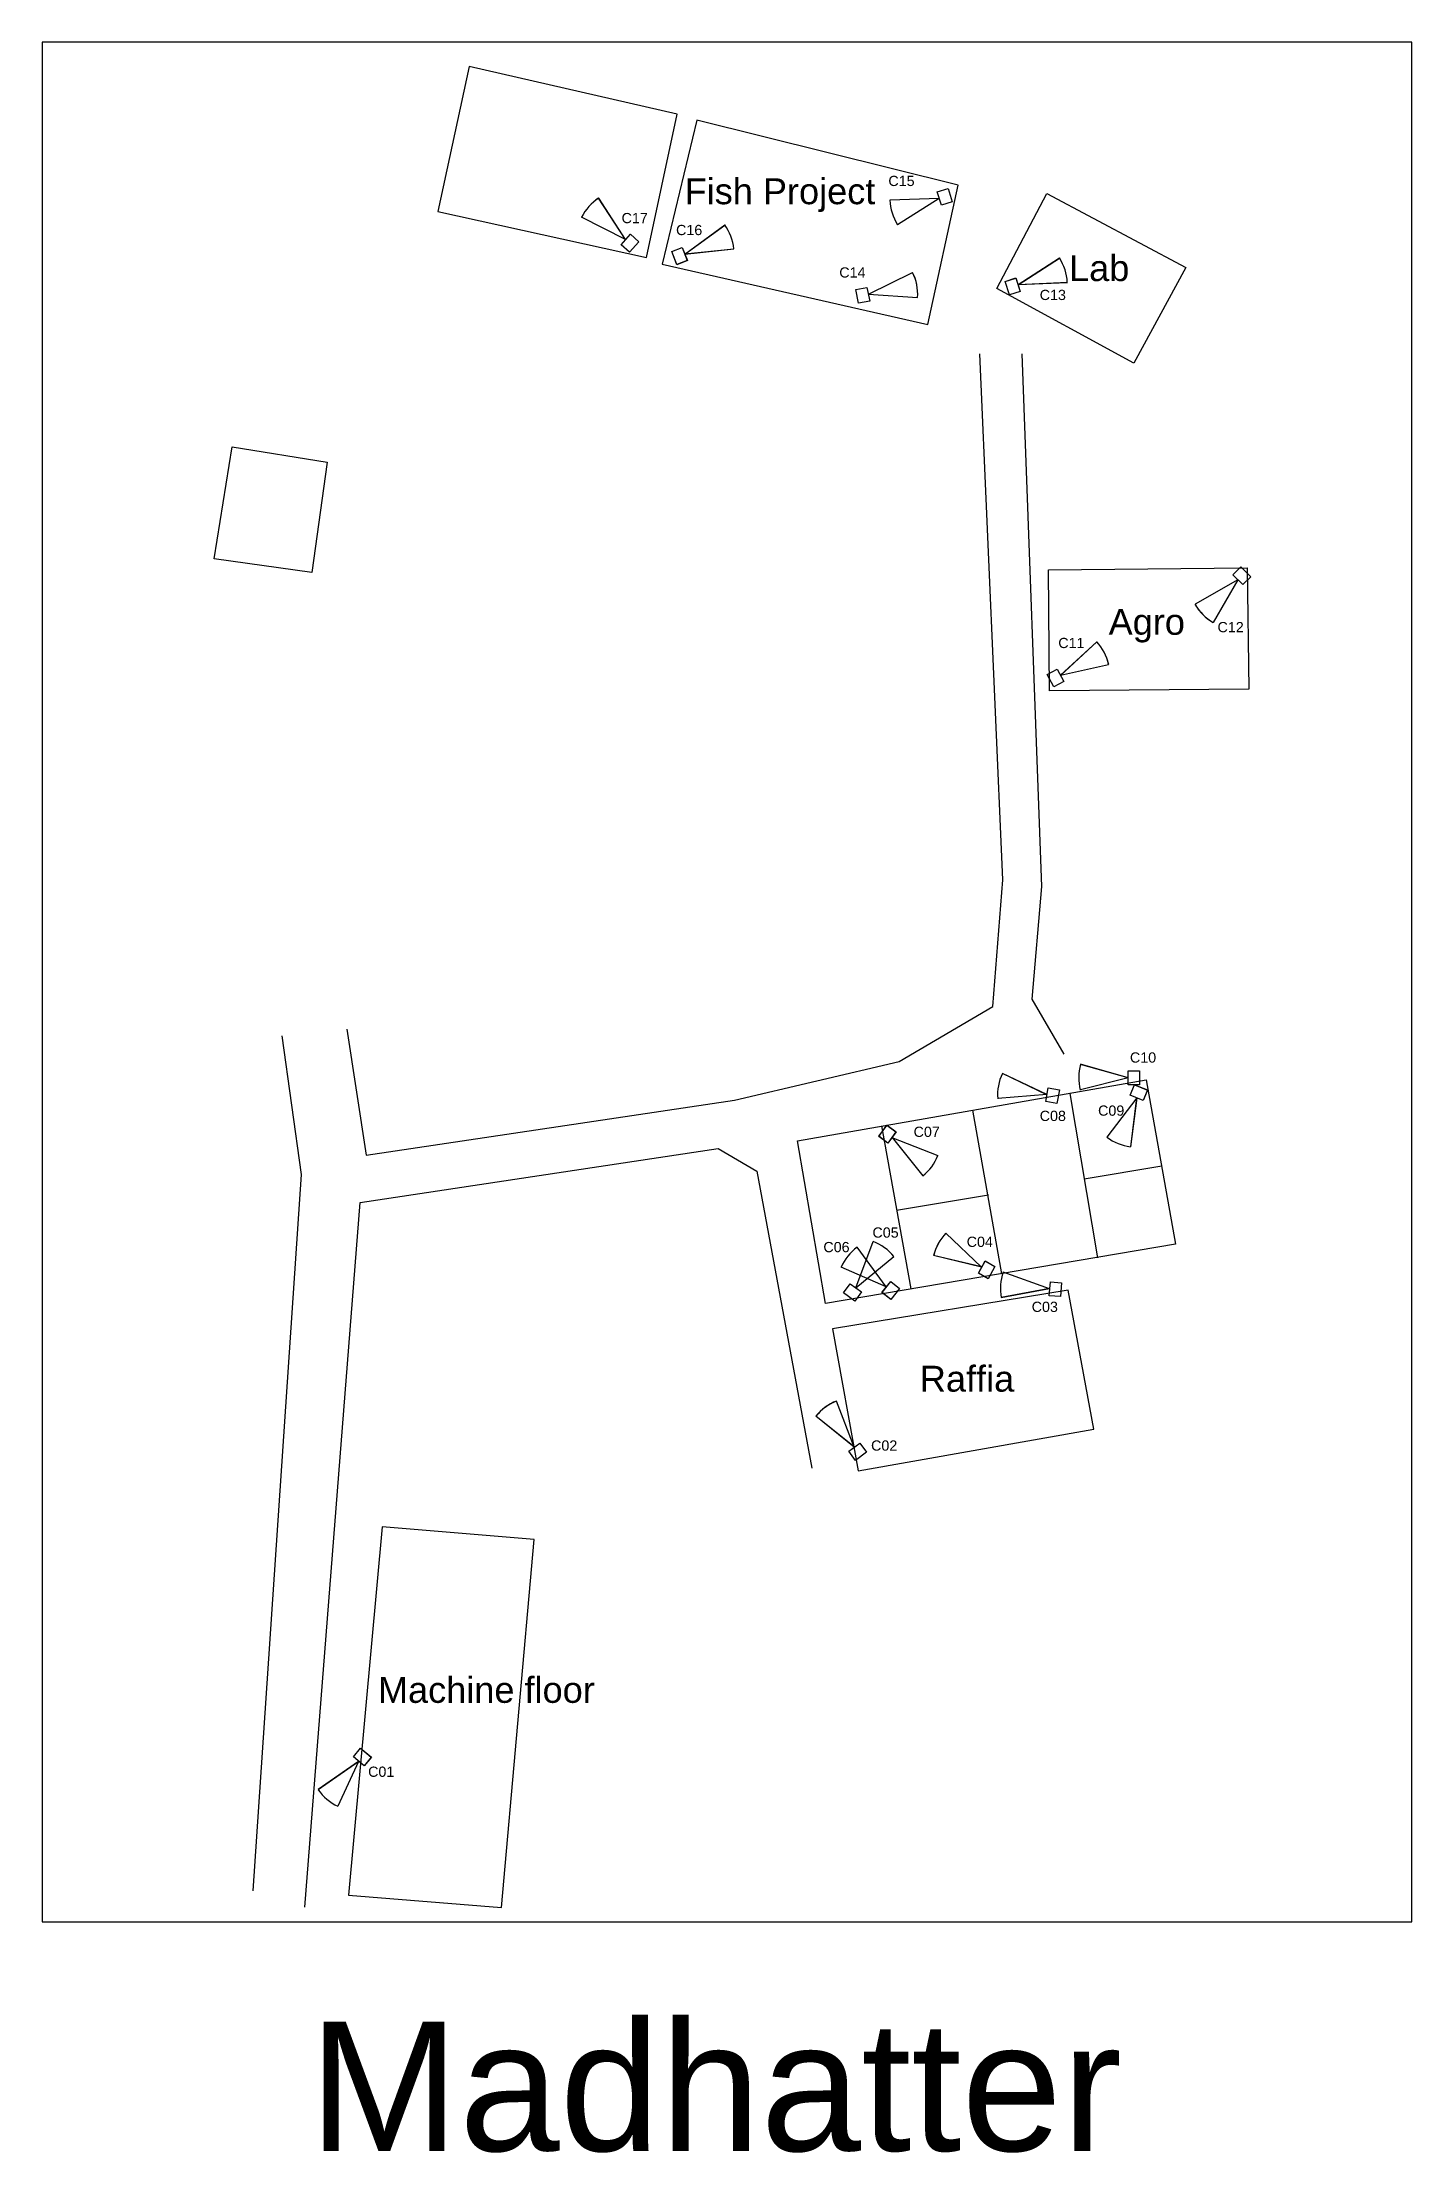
# Model space of a CAD drawing. Header units: inches. Extents: x 23.1 to 36.1, y 12.5 to 32.5.
import ezdxf

# ---------------------------------------------------------------- set-up
doc = ezdxf.new("R2010")
doc.units = ezdxf.units.IN
doc.header["$MEASUREMENT"] = 0
doc.layers.add('Camera', color=10, linetype='Continuous')
doc.layers.add('dISTANCE', color=102, linetype='Continuous')
doc.styles.get("Standard").update_dxf_attribs({"font": 'arial.ttf'})

msp = doc.modelspace()

# ---------------------------------------------------------------- linework, layer by layer
for p, q in [((31.911, 22.408), (32.185, 20.859)), ((32.833, 22.568), (33.095, 21.01)), ((31.048, 22.259), (31.325, 20.715)), ((32.969, 21.759), (33.703, 21.882)), ((31.191, 21.46), (32.062, 21.606))]:
    msp.add_line(p, q)
msp.add_lwpolyline([(23.095, 14.72), (36.073, 14.72), (36.073, 32.526), (23.095, 32.526)], close=True)
for points in [[(28.822, 30.486), (29.111, 31.844), (27.142, 32.294), (26.843, 30.922), (28.822, 30.486)], [(31.487, 29.853), (31.774, 31.172), (29.298, 31.788), (28.968, 30.424), (31.487, 29.853)], [(32.141, 30.193), (32.613, 31.091), (33.931, 30.393), (33.44, 29.486), (32.141, 30.193)], [(25.98, 23.176), (26.164, 21.983), (29.654, 22.503), (31.215, 22.87), (32.103, 23.39), (32.196, 24.591), (31.979, 29.574)], [(32.379, 29.574), (32.563, 24.529), (32.471, 23.459), (32.777, 22.939)], [(24.896, 28.691), (25.794, 28.547), (25.651, 27.503), (24.725, 27.63), (24.896, 28.691)], [(32.63, 27.528), (34.512, 27.546), (34.528, 26.397), (32.641, 26.382), (32.63, 27.528)], [(25.093, 15.012), (25.552, 21.8), (25.368, 23.114)], [(30.253, 22.117), (33.555, 22.695), (33.835, 21.138), (30.516, 20.576), (30.253, 22.117)], [(25.582, 14.859), (26.109, 21.535), (29.5, 22.047), (29.868, 21.83), (30.389, 19.017)], [(30.827, 18.992), (33.059, 19.387), (32.816, 20.704), (30.582, 20.337), (30.827, 18.992)], [(27.446, 14.854), (27.758, 18.343), (26.316, 18.463), (25.996, 14.973), (27.446, 14.854)]]:
    msp.add_lwpolyline(points)
at = {"layer": 'dISTANCE', "color": 242, "true_color": 0xcd2027}
for p, q in [((28.622, 30.657), (28.367, 31.048)), ((28.622, 30.658), (28.368, 31.049)), ((31.594, 31.045), (31.128, 31.029)), ((31.594, 31.045), (31.128, 31.029)), ((31.594, 31.046), (31.199, 30.797)), ((31.594, 31.046), (31.199, 30.797)), ((28.623, 30.658), (28.206, 30.868)), ((28.623, 30.658), (28.206, 30.868)), ((29.185, 30.519), (29.562, 30.795)), ((29.185, 30.519), (29.562, 30.794)), ((29.185, 30.519), (29.649, 30.568)), ((29.185, 30.52), (29.649, 30.568)), ((32.343, 30.229), (32.735, 30.482)), ((32.343, 30.228), (32.735, 30.481)), ((30.925, 30.138), (31.343, 30.345)), ((30.925, 30.138), (31.343, 30.345)), ((32.343, 30.229), (32.809, 30.251)), ((32.343, 30.229), (32.809, 30.25)), ((30.924, 30.139), (31.39, 30.107)), ((30.924, 30.138), (31.39, 30.107)), ((34.424, 27.433), (34.019, 27.201)), ((34.424, 27.432), (34.019, 27.201)), ((34.423, 27.433), (34.19, 27.029)), ((34.424, 27.433), (34.19, 27.029)), ((32.745, 26.528), (33.087, 26.846)), ((32.745, 26.527), (33.087, 26.845)), ((32.745, 26.528), (33.2, 26.631)), ((32.745, 26.528), (33.2, 26.631)), ((33.384, 22.715), (32.935, 22.843)), ((33.384, 22.715), (32.935, 22.842)), ((32.614, 22.556), (32.193, 22.757)), ((32.614, 22.555), (32.193, 22.756)), ((33.384, 22.716), (32.932, 22.6)), ((33.384, 22.716), (32.932, 22.6)), ((32.614, 22.557), (32.149, 22.518)), ((32.614, 22.556), (32.149, 22.518)), ((33.466, 22.524), (33.183, 22.153)), ((33.466, 22.524), (33.183, 22.153)), ((33.465, 22.524), (33.407, 22.061)), ((33.466, 22.524), (33.408, 22.061)), ((31.147, 22.15), (31.582, 21.98)), ((31.147, 22.149), (31.582, 21.98)), ((31.148, 22.15), (31.438, 21.785)), ((31.148, 22.15), (31.438, 21.785)), ((31.996, 20.922), (31.658, 21.244)), ((31.996, 20.922), (31.658, 21.244)), ((30.804, 20.727), (31.166, 21.022)), ((30.804, 20.727), (31.165, 21.022)), ((30.805, 20.727), (30.968, 21.164)), ((30.805, 20.726), (30.968, 21.163)), ((31.092, 20.734), (30.816, 21.11)), ((31.092, 20.734), (30.817, 21.11)), ((31.996, 20.923), (31.542, 21.031)), ((31.996, 20.922), (31.542, 21.031)), ((31.093, 20.735), (30.665, 20.921)), ((31.093, 20.734), (30.665, 20.921)), ((32.641, 20.717), (32.202, 20.875)), ((32.641, 20.716), (32.202, 20.874)), ((32.641, 20.718), (32.182, 20.633)), ((32.641, 20.717), (32.182, 20.632)), ((30.789, 19.217), (30.622, 19.653)), ((30.789, 19.217), (30.622, 19.652)), ((30.79, 19.218), (30.426, 19.51)), ((30.79, 19.217), (30.426, 19.509)), ((26.093, 16.238), (25.71, 15.972)), ((26.094, 16.238), (25.711, 15.971)), ((26.093, 16.239), (25.896, 15.816)), ((26.093, 16.239), (25.896, 15.815))]:
    msp.add_line(p, q, dxfattribs=at)
for points in [[(31.615, 30.983), (31.576, 31.109), (31.678, 31.141), (31.717, 31.014)], [(31.615, 30.982), (31.576, 31.109), (31.678, 31.14), (31.717, 31.014)], [(28.58, 30.608), (28.668, 30.706), (28.748, 30.635), (28.659, 30.537)], [(28.58, 30.607), (28.668, 30.706), (28.747, 30.635), (28.659, 30.536)], [(29.16, 30.58), (29.208, 30.457), (29.108, 30.418), (29.06, 30.542)], [(29.16, 30.58), (29.207, 30.457), (29.108, 30.419), (29.06, 30.542)], [(30.91, 30.203), (30.936, 30.073), (30.831, 30.052), (30.805, 30.182)], [(30.91, 30.203), (30.936, 30.073), (30.831, 30.052), (30.805, 30.182)], [(32.321, 30.292), (32.362, 30.165), (32.26, 30.133), (32.219, 30.259)], [(32.321, 30.291), (32.362, 30.165), (32.26, 30.132), (32.22, 30.258)], [(34.471, 27.387), (34.378, 27.481), (34.454, 27.556), (34.547, 27.462)], [(34.472, 27.387), (34.378, 27.481), (34.454, 27.556), (34.547, 27.462)], [(32.713, 26.586), (32.775, 26.469), (32.68, 26.419), (32.618, 26.536)], [(32.713, 26.585), (32.775, 26.468), (32.68, 26.418), (32.619, 26.536)], [(32.604, 22.491), (32.628, 22.621), (32.733, 22.602), (32.709, 22.472)], [(32.604, 22.49), (32.628, 22.621), (32.733, 22.601), (32.709, 22.471)], [(33.385, 22.65), (33.386, 22.782), (33.493, 22.781), (33.492, 22.648)], [(33.385, 22.649), (33.386, 22.782), (33.493, 22.78), (33.492, 22.648)], [(33.527, 22.501), (33.405, 22.551), (33.445, 22.65), (33.568, 22.6)], [(33.528, 22.501), (33.405, 22.551), (33.446, 22.649), (33.568, 22.599)], [(31.185, 22.204), (31.107, 22.097), (31.021, 22.16), (31.099, 22.267)], [(31.186, 22.204), (31.107, 22.097), (31.021, 22.161), (31.1, 22.267)], [(31.966, 20.864), (32.029, 20.98), (32.123, 20.929), (32.06, 20.812)], [(31.966, 20.863), (32.029, 20.979), (32.123, 20.928), (32.059, 20.812)], [(30.75, 20.764), (30.857, 20.687), (30.795, 20.6), (30.687, 20.677)], [(30.75, 20.764), (30.857, 20.687), (30.795, 20.6), (30.688, 20.677)], [(31.052, 20.681), (31.135, 20.785), (31.218, 20.718), (31.136, 20.615)], [(31.053, 20.682), (31.135, 20.785), (31.219, 20.718), (31.136, 20.615)], [(32.637, 20.651), (32.648, 20.783), (32.754, 20.774), (32.744, 20.642)], [(32.637, 20.651), (32.648, 20.783), (32.754, 20.774), (32.743, 20.642)], [(30.737, 19.177), (30.844, 19.255), (30.907, 19.169), (30.8, 19.091)], [(30.737, 19.177), (30.844, 19.255), (30.907, 19.169), (30.8, 19.091)], [(26.145, 16.197), (26.043, 16.282), (26.112, 16.364), (26.213, 16.279)], [(26.145, 16.197), (26.044, 16.282), (26.112, 16.364), (26.214, 16.279)]]:
    msp.add_lwpolyline(points, close=True, dxfattribs=at)
for centre, start, end in [((28.622, 30.659), 123.0832, 153.3219), ((28.621, 30.659), 123.0832, 153.3219), ((31.593, 31.045), 181.9748, 212.2135), ((31.593, 31.045), 181.9748, 212.2135), ((29.186, 30.52), 5.9877, 36.2265), ((29.187, 30.52), 5.9877, 36.2265), ((32.344, 30.229), 2.6402, 32.8789), ((32.344, 30.229), 2.6402, 32.8789), ((30.926, 30.138), 356.1391, 26.3778), ((30.926, 30.139), 356.1391, 26.3778), ((34.422, 27.432), 209.7074, 239.9461), ((34.423, 27.431), 209.7074, 239.9461), ((32.746, 26.529), 12.7165, 42.9552), ((32.747, 26.528), 12.7165, 42.9552), ((33.382, 22.716), 164.1602, 194.3989), ((33.382, 22.715), 164.1602, 194.3989), ((32.613, 22.557), 154.5136, 184.7523), ((32.613, 22.556), 154.5136, 184.7523), ((33.465, 22.523), 232.6469, 262.8856), ((33.465, 22.523), 232.6469, 262.8856), ((31.149, 22.149), 308.4957, 338.7345), ((31.149, 22.149), 308.4957, 338.7345), ((31.995, 20.923), 136.337, 166.5757), ((31.994, 20.923), 136.337, 166.5757), ((31.091, 20.735), 126.2093, 156.448), ((31.091, 20.735), 126.2093, 156.448), ((30.805, 20.728), 39.2456, 69.4843), ((30.805, 20.728), 39.2456, 69.4843), ((32.639, 20.717), 160.2191, 190.4578), ((32.639, 20.717), 160.2191, 190.4578), ((30.789, 19.219), 111.0309, 141.2696), ((30.788, 19.218), 111.0309, 141.2696), ((26.092, 16.237), 214.8343, 245.073), ((26.092, 16.237), 214.8343, 245.073)]:
    msp.add_arc(centre, 0.465, start, end, dxfattribs=at)

# ---------------------------------------------------------------- texts
for s, height, p in [('Fish Project', 0.24508, (29.182, 30.991)), ('Lab', 0.2451, (32.825, 30.263)), ('Agro', 0.2451, (33.2, 26.912)), ('Raffia', 0.2451, (31.411, 19.742)), ('Machine floor', 0.24508, (26.276, 16.794)), ('Madhatter', 1.2254, (25.621, 12.549))]:
    msp.add_text(s, height=height).set_placement(p)
at = {"layer": 'Camera', "char_height": 0.0969, "attachment_point": 1}
for s, insert in [('C15', (31.113, 31.26)), ('C17', (28.585, 30.908)), ('C16', (29.101, 30.795)), ('C14', (30.648, 30.393)), ('C13', (32.547, 30.18)), ('C12', (34.232, 27.033)), ('C11', (32.723, 26.883)), ('C10', (33.402, 22.956)), ('C08', (32.547, 22.403)), ('C09', (33.1, 22.453)), ('C07', (31.352, 22.252)), ('C05', (30.962, 21.298)), ('C04', (31.855, 21.21)), ('C06', (30.497, 21.16)), ('C03', (32.471, 20.594)), ('C02', (30.949, 19.28)), ('C01', (26.183, 16.19))]:
    msp.add_mtext_dynamic_manual_height_columns(s, width=0.20631, gutter_width=19.238, heights=[0], dxfattribs=dict(at, insert=insert))

doc.saveas('drawing.dxf')
